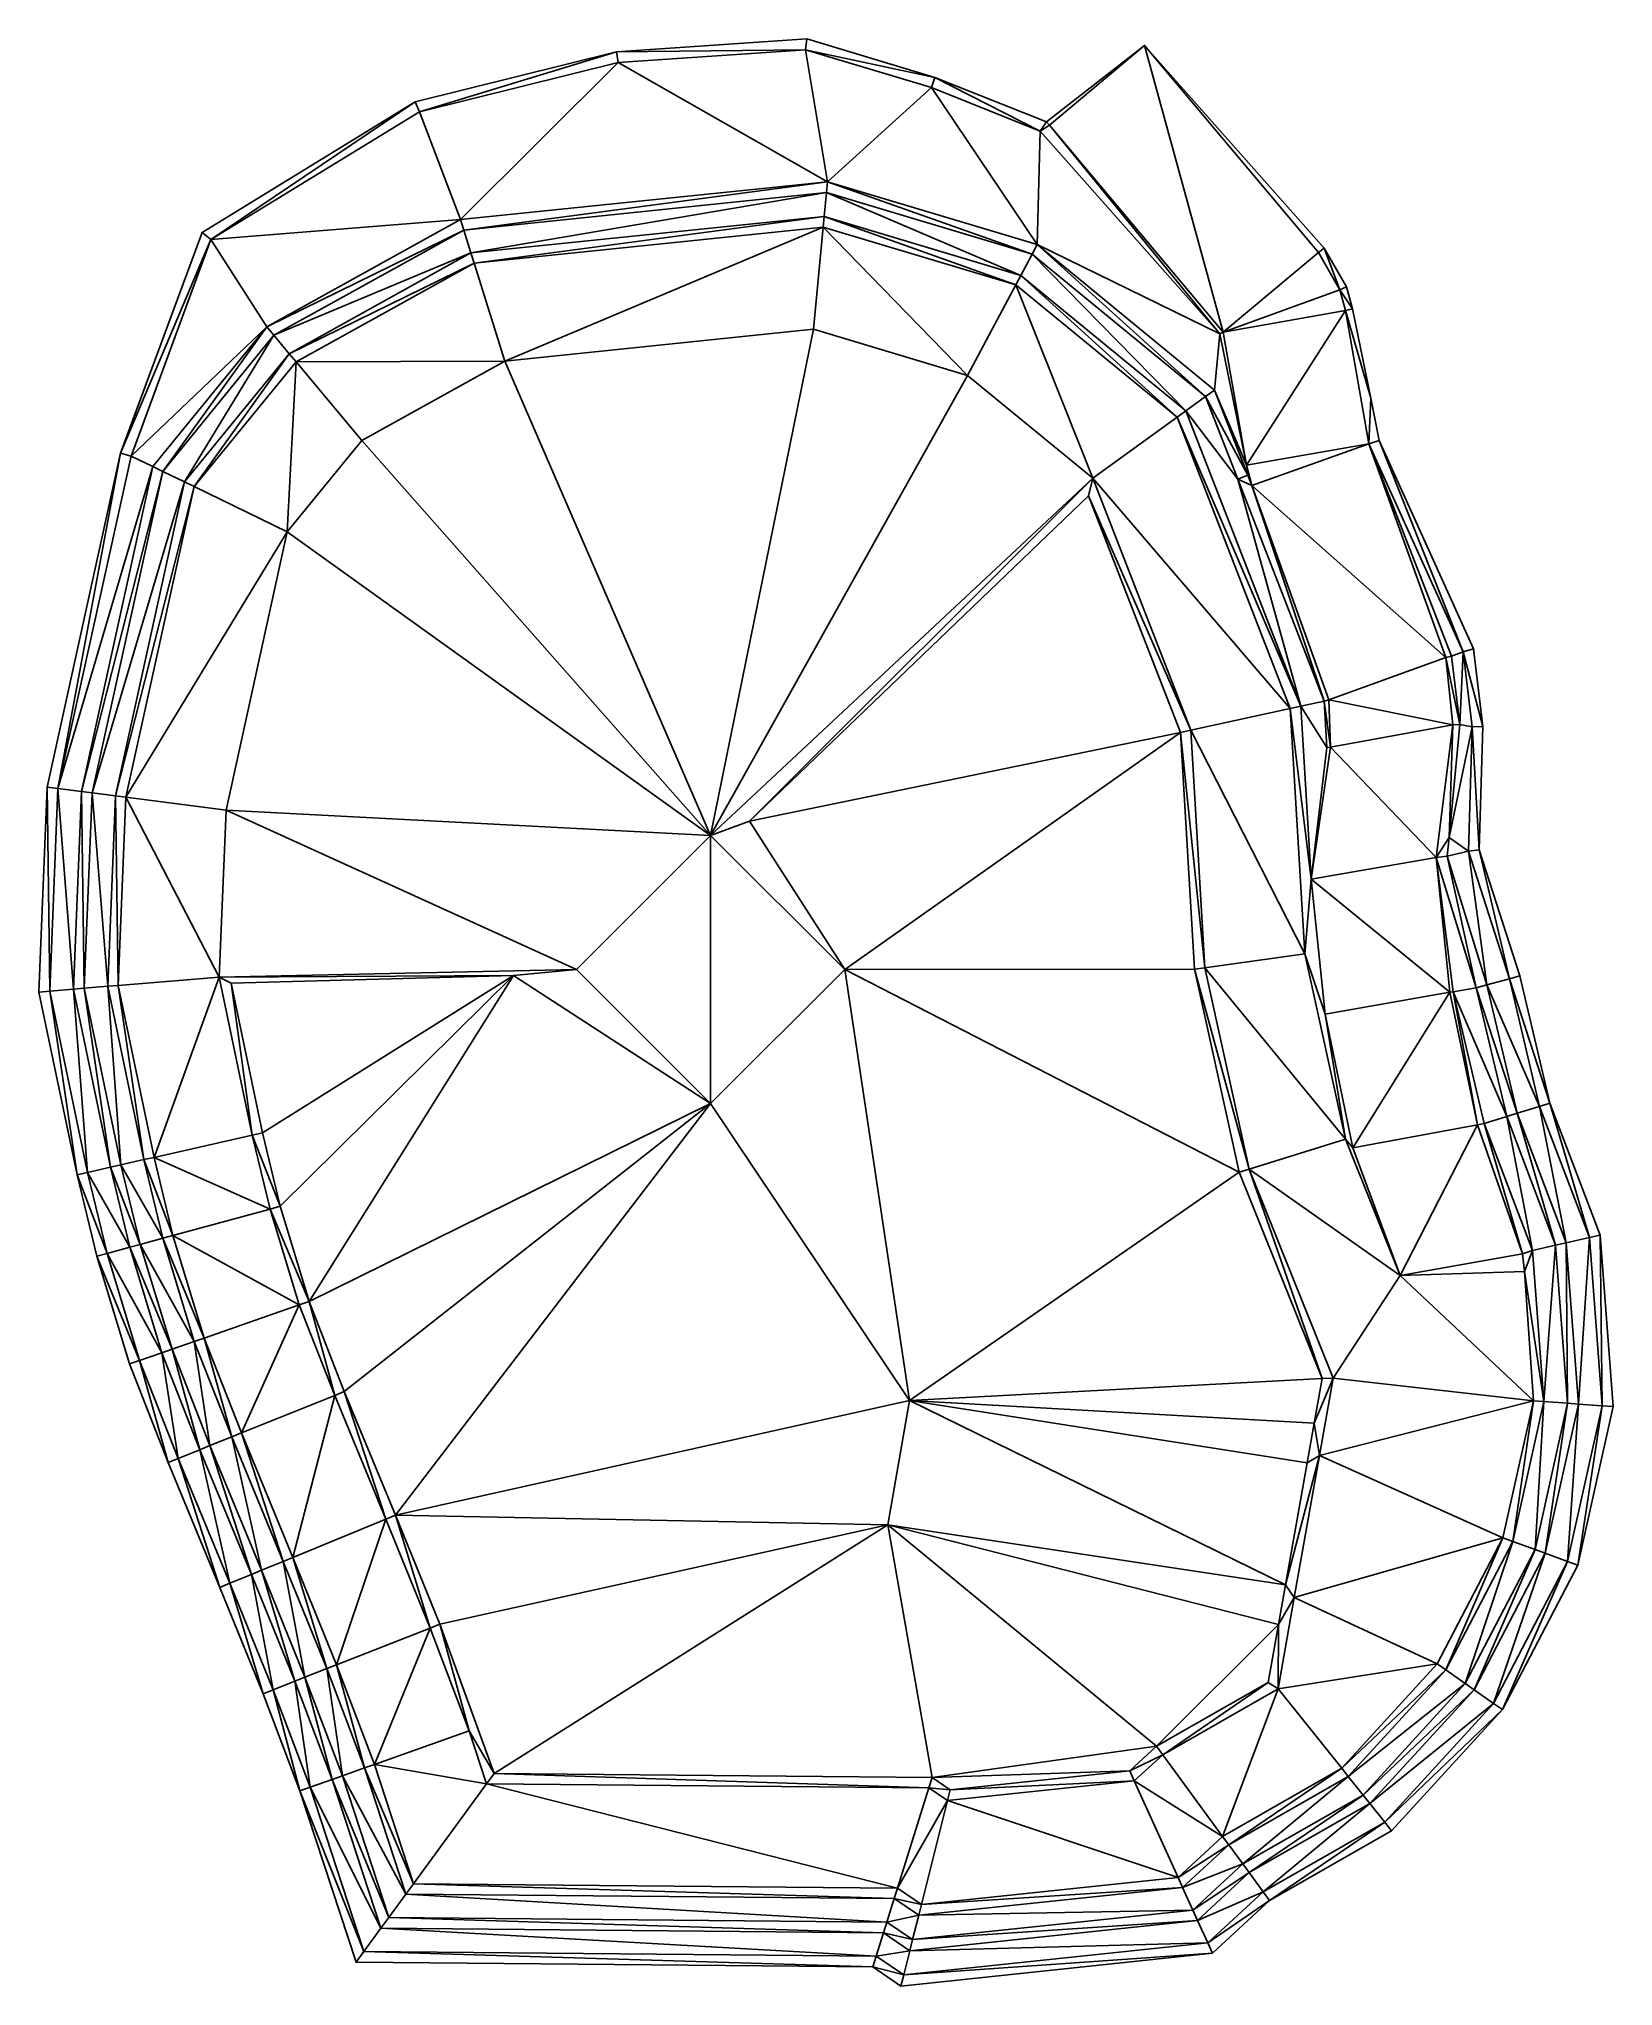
# Model space of a CAD drawing. Header units: inches. Extents: x 477732 to 478202, y 6771163 to 6771744.
import ezdxf

# ---------------------------------------------------------------- set-up
doc = ezdxf.new("R2010")
doc.units = ezdxf.units.IN
doc.layers.add('SURFACE', color=7, linetype='CONTINUOUS')

msp = doc.modelspace()

# ---------------------------------------------------------------- linework, layer by layer
at = {"layer": 'SURFACE'}
for points in [[(477904.556, 6771739.923, 273.591), (477961.289, 6771743.731, 273.591), (477960.923, 6771740.484, 261.591)], [(477960.923, 6771740.484, 261.591), (477961.289, 6771743.731, 273.591), (477999.479, 6771732.274, 273.591)], [(477845.781, 6771722.01, 261.591), (477844.524, 6771725.01, 273.591), (477904.556, 6771739.923, 273.591)], [(477845.781, 6771722.01, 261.591), (477904.556, 6771739.923, 273.591), (477905.055, 6771736.734, 261.591)], [(477845.781, 6771722.01, 261.591), (477905.055, 6771736.734, 261.591), (477858.036, 6771689.849, 261.591)], [(477905.055, 6771736.734, 261.591), (477967.461, 6771701.169, 261.591), (477858.036, 6771689.849, 261.591)], [(477905.055, 6771736.734, 261.591), (477904.556, 6771739.923, 273.591), (477960.923, 6771740.484, 261.591)], [(477905.055, 6771736.734, 261.591), (477960.923, 6771740.484, 261.591), (477967.461, 6771701.169, 261.591)], [(477999.479, 6771732.274, 273.591), (477998.418, 6771729.235, 261.591), (477960.923, 6771740.484, 261.591)], [(477960.923, 6771740.484, 261.591), (477998.418, 6771729.235, 261.591), (477967.461, 6771701.169, 261.591)], [(478032.772, 6771718.968, 274), (478062.01, 6771741.815, 274), (478033.628, 6771718, 274)], [(478062.01, 6771741.815, 274), (478085.421, 6771656.275, 266), (478033.628, 6771718, 274)], [(478113.803, 6771680.09, 266), (478085.421, 6771656.275, 266), (478062.01, 6771741.815, 274)], [(478115.553, 6771681.346, 274), (478113.803, 6771680.09, 266), (478062.01, 6771741.815, 274)], [(477998.418, 6771729.235, 261.591), (477999.479, 6771732.274, 273.591), (478030.87, 6771716.265, 262)], [(478032.772, 6771718.968, 274), (478030.87, 6771716.265, 262), (477999.479, 6771732.274, 273.591)], [(477780.964, 6771686.042, 273.591), (477844.524, 6771725.01, 273.591), (477783.595, 6771683.884, 261.591)], [(477783.595, 6771683.884, 261.591), (477844.524, 6771725.01, 273.591), (477845.781, 6771722.01, 261.591)], [(477998.418, 6771729.235, 261.591), (478029.989, 6771682.411, 261.591), (477967.461, 6771701.169, 261.591)], [(477998.418, 6771729.235, 261.591), (478030.87, 6771716.265, 262), (478029.989, 6771682.411, 261.591)], [(477783.595, 6771683.884, 261.591), (477845.781, 6771722.01, 261.591), (477858.036, 6771689.849, 261.591)], [(478033.628, 6771718, 274), (478030.87, 6771716.265, 262), (478032.772, 6771718.968, 274)], [(478030.87, 6771716.265, 262), (478084.429, 6771655.779, 262), (478029.989, 6771682.411, 261.591)], [(478030.87, 6771716.265, 262), (478033.628, 6771718, 274), (478084.429, 6771655.779, 262)], [(478033.628, 6771718, 274), (478085.421, 6771656.275, 266), (478084.429, 6771655.779, 262)], [(477858.036, 6771689.849, 261.591), (477967.461, 6771701.169, 261.591), (477859.02, 6771686.719, 249.591)], [(477967.461, 6771701.169, 261.591), (477967.153, 6771697.905, 249.591), (477859.02, 6771686.719, 249.591)], [(477859.02, 6771686.719, 249.591), (477967.153, 6771697.905, 249.591), (477861.162, 6771679.903, 249.591)], [(477967.153, 6771697.905, 249.591), (477966.482, 6771690.798, 249.591), (477861.162, 6771679.903, 249.591)], [(477966.482, 6771690.798, 249.591), (477967.153, 6771697.905, 249.591), (478025.091, 6771673.215, 249.591)], [(478028.448, 6771679.516, 249.591), (477967.153, 6771697.905, 249.591), (477967.461, 6771701.169, 261.591)], [(477967.153, 6771697.905, 249.591), (478028.448, 6771679.516, 249.591), (478025.091, 6771673.215, 249.591)], [(477967.461, 6771701.169, 261.591), (478029.989, 6771682.411, 261.591), (478028.448, 6771679.516, 249.591)], [(477800.304, 6771657.863, 261.591), (477783.595, 6771683.884, 261.591), (477858.036, 6771689.849, 261.591)], [(477800.304, 6771657.863, 261.591), (477858.036, 6771689.849, 261.591), (477859.02, 6771686.719, 249.591)], [(477861.162, 6771679.903, 249.591), (477966.482, 6771690.798, 249.591), (477862.113, 6771676.879, 238)], [(477862.113, 6771676.879, 238), (477966.482, 6771690.798, 249.591), (477966.184, 6771687.645, 238)], [(477966.184, 6771687.645, 238), (477966.482, 6771690.798, 249.591), (478023.602, 6771670.419, 238)], [(478025.091, 6771673.215, 249.591), (478023.602, 6771670.419, 238), (477966.482, 6771690.798, 249.591)], [(477756.696, 6771620.228, 273.591), (477780.964, 6771686.042, 273.591), (477783.595, 6771683.884, 261.591)], [(477756.696, 6771620.228, 273.591), (477783.595, 6771683.884, 261.591), (477759.79, 6771619.323, 261.591)], [(477759.79, 6771619.323, 261.591), (477783.595, 6771683.884, 261.591), (477800.304, 6771657.863, 261.591)], [(477802.403, 6771655.35, 249.591), (477800.304, 6771657.863, 261.591), (477859.02, 6771686.719, 249.591)], [(477802.403, 6771655.35, 249.591), (477859.02, 6771686.719, 249.591), (477861.162, 6771679.903, 249.591)], [(477871.293, 6771647.668, 238), (477862.113, 6771676.879, 238), (477966.184, 6771687.645, 238)], [(477871.293, 6771647.668, 238), (477966.184, 6771687.645, 238), (477963.307, 6771657.187, 238)], [(477966.184, 6771687.645, 238), (478009.218, 6771643.413, 238), (477963.307, 6771657.187, 238)], [(477966.184, 6771687.645, 238), (478023.602, 6771670.419, 238), (478009.218, 6771643.413, 238)], [(477806.973, 6771649.879, 249.591), (477802.403, 6771655.35, 249.591), (477861.162, 6771679.903, 249.591)], [(477806.973, 6771649.879, 249.591), (477861.162, 6771679.903, 249.591), (477862.113, 6771676.879, 238)], [(478028.448, 6771679.516, 249.591), (478074.29, 6771632.828, 249.591), (478025.091, 6771673.215, 249.591)], [(478029.989, 6771682.411, 261.591), (478080.151, 6771637.074, 249.591), (478028.448, 6771679.516, 249.591)], [(478074.29, 6771632.828, 249.591), (478028.448, 6771679.516, 249.591), (478080.151, 6771637.074, 249.591)], [(478082.837, 6771639.028, 261.591), (478080.151, 6771637.074, 249.591), (478029.989, 6771682.411, 261.591)], [(478084.429, 6771655.779, 262), (478082.837, 6771639.028, 261.591), (478029.989, 6771682.411, 261.591)], [(478120.237, 6771668.947, 266), (478085.421, 6771656.275, 266), (478113.803, 6771680.09, 266)], [(478113.803, 6771680.09, 266), (478115.553, 6771681.346, 274), (478120.237, 6771668.947, 266)], [(478122.234, 6771669.774, 274), (478120.237, 6771668.947, 266), (478115.553, 6771681.346, 274)], [(477809.001, 6771647.452, 238), (477806.973, 6771649.879, 249.591), (477862.113, 6771676.879, 238)], [(477809.001, 6771647.452, 238), (477862.113, 6771676.879, 238), (477871.293, 6771647.668, 238)], [(478025.091, 6771673.215, 249.591), (478071.69, 6771630.944, 238), (478023.602, 6771670.419, 238)], [(478025.091, 6771673.215, 249.591), (478074.29, 6771632.828, 249.591), (478071.69, 6771630.944, 238)], [(478023.602, 6771670.419, 238), (478046.574, 6771612.748, 238), (478009.218, 6771643.413, 238)], [(478023.602, 6771670.419, 238), (478071.69, 6771630.944, 238), (478046.574, 6771612.748, 238)], [(478120.237, 6771668.947, 266), (478121.908, 6771662.708, 266), (478085.421, 6771656.275, 266)], [(478120.237, 6771668.947, 266), (478122.234, 6771669.774, 274), (478123.992, 6771663.213, 274)], [(478120.237, 6771668.947, 266), (478123.992, 6771663.213, 274), (478121.908, 6771662.708, 266)], [(478092.417, 6771616.599, 262), (478085.421, 6771656.275, 266), (478121.908, 6771662.708, 266)], [(478128.904, 6771623.032, 262), (478092.417, 6771616.599, 262), (478121.908, 6771662.708, 266)], [(478121.908, 6771662.708, 266), (478123.992, 6771663.213, 274), (478129.42, 6771636.592, 274)], [(478129.42, 6771636.592, 274), (478128.904, 6771623.032, 262), (478121.908, 6771662.708, 266)], [(477766.268, 6771616.189, 261.591), (477759.79, 6771619.323, 261.591), (477800.304, 6771657.863, 261.591)], [(477766.268, 6771616.189, 261.591), (477800.304, 6771657.863, 261.591), (477769.244, 6771614.75, 249.591)], [(477800.304, 6771657.863, 261.591), (477802.403, 6771655.35, 249.591), (477769.244, 6771614.75, 249.591)], [(477769.244, 6771614.75, 249.591), (477802.403, 6771655.35, 249.591), (477775.723, 6771611.616, 249.591)], [(477775.723, 6771611.616, 249.591), (477802.403, 6771655.35, 249.591), (477806.973, 6771649.879, 249.591)], [(477963.307, 6771657.187, 238), (477932.615, 6771506.251, 238), (477871.293, 6771647.668, 238)], [(478009.218, 6771643.413, 238), (477932.615, 6771506.251, 238), (477963.307, 6771657.187, 238)], [(478084.429, 6771655.779, 262), (478092.417, 6771616.599, 262), (478082.837, 6771639.028, 261.591)], [(478092.417, 6771616.599, 262), (478084.429, 6771655.779, 262), (478085.421, 6771656.275, 266)], [(477775.723, 6771611.616, 249.591), (477806.973, 6771649.879, 249.591), (477778.597, 6771610.226, 238)], [(477806.973, 6771649.879, 249.591), (477809.001, 6771647.452, 238), (477778.597, 6771610.226, 238)], [(477778.597, 6771610.226, 238), (477809.001, 6771647.452, 238), (477806.363, 6771596.796, 238)], [(477806.363, 6771596.796, 238), (477809.001, 6771647.452, 238), (477828.587, 6771624.006, 238)], [(477809.001, 6771647.452, 238), (477871.293, 6771647.668, 238), (477828.587, 6771624.006, 238)], [(477828.587, 6771624.006, 238), (477871.293, 6771647.668, 238), (477932.615, 6771506.251, 238)], [(478046.574, 6771612.748, 238), (477932.615, 6771506.251, 238), (478009.218, 6771643.413, 238)], [(478080.151, 6771637.074, 249.591), (478082.837, 6771639.028, 261.591), (478092.824, 6771613.632, 262)], [(478092.417, 6771616.599, 262), (478092.824, 6771613.632, 262), (478082.837, 6771639.028, 261.591)], [(478074.29, 6771632.828, 249.591), (478108.604, 6771544.792, 250), (478071.69, 6771630.944, 238)], [(478074.29, 6771632.828, 249.591), (478080.151, 6771637.074, 249.591), (478089.83, 6771612.461, 250)], [(478108.604, 6771544.792, 250), (478074.29, 6771632.828, 249.591), (478089.83, 6771612.461, 250)], [(478080.151, 6771637.074, 249.591), (478092.824, 6771613.632, 262), (478089.83, 6771612.461, 250)], [(478129.42, 6771636.592, 274), (478131.981, 6771624.033, 274), (478128.904, 6771623.032, 262)], [(478105.423, 6771544.099, 238), (478046.574, 6771612.748, 238), (478071.69, 6771630.944, 238)], [(478108.604, 6771544.792, 250), (478105.423, 6771544.099, 238), (478071.69, 6771630.944, 238)], [(477756.696, 6771620.228, 273.591), (477738.021, 6771520.2, 261.591), (477734.82, 6771520.613, 273.591)], [(477756.696, 6771620.228, 273.591), (477759.79, 6771619.323, 261.591), (477738.021, 6771520.2, 261.591)], [(477806.363, 6771596.796, 238), (477828.587, 6771624.006, 238), (477932.615, 6771506.251, 238)], [(478128.904, 6771623.032, 262), (478094.022, 6771610.547, 262), (478092.417, 6771616.599, 262)], [(478151.774, 6771559.285, 255.401), (478094.022, 6771610.547, 262), (478128.904, 6771623.032, 262)], [(478131.981, 6771624.033, 274), (478156.977, 6771560.974, 262), (478128.904, 6771623.032, 262)], [(478128.904, 6771623.032, 262), (478156.977, 6771560.974, 262), (478153.502, 6771559.719, 262)], [(478128.904, 6771623.032, 262), (478153.502, 6771559.719, 262), (478151.774, 6771559.285, 255.401)], [(478156.977, 6771560.974, 262), (478131.981, 6771624.033, 274), (478160.112, 6771561.846, 274)], [(477759.79, 6771619.323, 261.591), (477766.268, 6771616.189, 261.591), (477738.021, 6771520.2, 261.591)], [(477766.268, 6771616.189, 261.591), (477744.991, 6771519.301, 261.591), (477738.021, 6771520.2, 261.591)], [(477766.268, 6771616.189, 261.591), (477769.244, 6771614.75, 249.591), (477744.991, 6771519.301, 261.591)], [(477769.244, 6771614.75, 249.591), (477748.192, 6771518.888, 249.591), (477744.991, 6771519.301, 261.591)], [(477769.244, 6771614.75, 249.591), (477775.723, 6771611.616, 249.591), (477748.192, 6771518.888, 249.591)], [(478092.824, 6771613.632, 262), (478092.417, 6771616.599, 262), (478094.022, 6771610.547, 262)], [(477775.723, 6771611.616, 249.591), (477755.161, 6771517.988, 249.591), (477748.192, 6771518.888, 249.591)], [(477775.723, 6771611.616, 249.591), (477778.597, 6771610.226, 238), (477755.161, 6771517.988, 249.591)], [(477755.161, 6771517.988, 249.591), (477778.597, 6771610.226, 238), (477758.253, 6771517.589, 238)], [(477758.253, 6771517.589, 238), (477778.597, 6771610.226, 238), (477806.363, 6771596.796, 238)], [(477944.215, 6771510.505, 226.002), (477932.615, 6771506.251, 238), (478046.574, 6771612.748, 238)], [(478045.3, 6771607.451, 226.409), (477944.215, 6771510.505, 226.002), (478046.574, 6771612.748, 238)], [(478075.752, 6771537.631, 238), (478045.3, 6771607.451, 226.409), (478046.574, 6771612.748, 238)], [(478075.752, 6771537.631, 238), (478046.574, 6771612.748, 238), (478105.423, 6771544.099, 238)], [(478092.824, 6771613.632, 262), (478094.022, 6771610.547, 262), (478089.83, 6771612.461, 250)], [(478108.604, 6771544.792, 250), (478089.83, 6771612.461, 250), (478115.527, 6771546.301, 250)], [(478094.022, 6771610.547, 262), (478115.527, 6771546.301, 250), (478089.83, 6771612.461, 250)], [(478094.022, 6771610.547, 262), (478116.958, 6771546.613, 255.401), (478115.527, 6771546.301, 250)], [(478116.958, 6771546.613, 255.401), (478094.022, 6771610.547, 262), (478151.774, 6771559.285, 255.401)], [(477944.215, 6771510.505, 226.002), (478045.3, 6771607.451, 226.409), (478072.68, 6771536.961, 226)], [(478045.3, 6771607.451, 226.409), (478075.752, 6771537.631, 238), (478072.68, 6771536.961, 226)], [(477788.122, 6771513.734, 238), (477758.253, 6771517.589, 238), (477806.363, 6771596.796, 238)], [(477788.122, 6771513.734, 238), (477806.363, 6771596.796, 238), (477932.615, 6771506.251, 238)], [(478156.977, 6771560.974, 262), (478160.112, 6771561.846, 274), (478162.857, 6771538.704, 274)], [(478153.886, 6771539.244, 254.039), (478116.958, 6771546.613, 255.401), (478151.774, 6771559.285, 255.401)], [(478151.774, 6771559.285, 255.401), (478153.502, 6771559.719, 262), (478156.031, 6771539.275, 262)], [(478153.886, 6771539.244, 254.039), (478151.774, 6771559.285, 255.401), (478156.031, 6771539.275, 262)], [(478153.502, 6771559.719, 262), (478156.977, 6771560.974, 262), (478156.031, 6771539.275, 262)], [(478156.977, 6771560.974, 262), (478159.637, 6771538.56, 262), (478156.031, 6771539.275, 262)], [(478156.977, 6771560.974, 262), (478162.857, 6771538.704, 274), (478159.637, 6771538.56, 262)], [(478108.604, 6771544.792, 250), (478111.641, 6771493.155, 250), (478105.423, 6771544.099, 238)], [(478108.604, 6771544.792, 250), (478115.527, 6771546.301, 250), (478116.34, 6771532.484, 250)], [(478116.34, 6771532.484, 250), (478111.641, 6771493.155, 250), (478108.604, 6771544.792, 250)], [(478115.527, 6771546.301, 250), (478116.958, 6771546.613, 255.401), (478117.411, 6771532.519, 254)], [(478115.527, 6771546.301, 250), (478117.411, 6771532.519, 254), (478116.34, 6771532.484, 250)], [(478117.411, 6771532.519, 254), (478116.958, 6771546.613, 255.401), (478153.886, 6771539.244, 254.039)], [(478105.423, 6771544.099, 238), (478109.73, 6771470.89, 238), (478075.752, 6771537.631, 238)], [(478111.641, 6771493.155, 250), (478109.73, 6771470.89, 238), (478105.423, 6771544.099, 238)], [(478117.411, 6771532.519, 254), (478153.886, 6771539.244, 254.039), (478148.984, 6771499.671, 250)], [(478148.984, 6771499.671, 250), (478153.886, 6771539.244, 254.039), (478152.785, 6771505.611, 262)], [(478156.031, 6771539.275, 262), (478159.637, 6771538.56, 262), (478152.785, 6771505.611, 262)], [(478156.031, 6771539.275, 262), (478152.785, 6771505.611, 262), (478153.886, 6771539.244, 254.039)], [(478162.857, 6771538.704, 274), (478161.794, 6771501.953, 274), (478159.637, 6771538.56, 262)], [(477944.215, 6771510.505, 226.002), (478072.68, 6771536.961, 226), (477972.615, 6771466.251, 226)], [(478072.68, 6771536.961, 226), (478076.836, 6771466.321, 226), (477972.615, 6771466.251, 226)], [(478079.922, 6771466.75, 238), (478072.68, 6771536.961, 226), (478075.752, 6771537.631, 238)], [(478072.68, 6771536.961, 226), (478079.922, 6771466.75, 238), (478076.836, 6771466.321, 226)], [(478079.922, 6771466.75, 238), (478075.752, 6771537.631, 238), (478109.73, 6771470.89, 238)], [(478159.637, 6771538.56, 262), (478158.564, 6771501.494, 262), (478152.785, 6771505.611, 262)], [(478161.794, 6771501.953, 274), (478158.564, 6771501.494, 262), (478159.637, 6771538.56, 262)], [(478116.34, 6771532.484, 250), (478117.411, 6771532.519, 254), (478111.641, 6771493.155, 250)], [(478148.984, 6771499.671, 250), (478111.641, 6771493.155, 250), (478117.411, 6771532.519, 254)], [(477735.572, 6771459.798, 261.591), (477732.343, 6771459.531, 273.591), (477734.82, 6771520.613, 273.591)], [(477735.572, 6771459.798, 261.591), (477734.82, 6771520.613, 273.591), (477738.021, 6771520.2, 261.591)], [(477742.601, 6771460.378, 261.591), (477735.572, 6771459.798, 261.591), (477738.021, 6771520.2, 261.591)], [(477742.601, 6771460.378, 261.591), (477738.021, 6771520.2, 261.591), (477744.991, 6771519.301, 261.591)], [(477745.83, 6771460.645, 249.591), (477742.601, 6771460.378, 261.591), (477744.991, 6771519.301, 261.591)], [(477745.83, 6771460.645, 249.591), (477744.991, 6771519.301, 261.591), (477748.192, 6771518.888, 249.591)], [(477752.859, 6771461.226, 249.591), (477745.83, 6771460.645, 249.591), (477748.192, 6771518.888, 249.591)], [(477752.859, 6771461.226, 249.591), (477748.192, 6771518.888, 249.591), (477755.161, 6771517.988, 249.591)], [(477755.978, 6771461.484, 238), (477752.859, 6771461.226, 249.591), (477755.161, 6771517.988, 249.591)], [(477755.978, 6771461.484, 238), (477755.161, 6771517.988, 249.591), (477758.253, 6771517.589, 238)], [(477755.978, 6771461.484, 238), (477758.253, 6771517.589, 238), (477786.104, 6771463.973, 238)], [(477786.104, 6771463.973, 238), (477758.253, 6771517.589, 238), (477788.122, 6771513.734, 238)], [(477788.122, 6771513.734, 238), (477892.615, 6771466.251, 238), (477786.104, 6771463.973, 238)], [(477788.122, 6771513.734, 238), (477932.615, 6771506.251, 238), (477892.615, 6771466.251, 238)], [(477972.615, 6771466.251, 226), (477932.615, 6771506.251, 238), (477944.215, 6771510.505, 226.002)], [(477932.615, 6771426.251, 226), (477892.615, 6771466.251, 238), (477932.615, 6771506.251, 238)], [(477972.615, 6771466.251, 226), (477932.615, 6771426.251, 226), (477932.615, 6771506.251, 238)], [(478152.246, 6771500, 261.967), (478148.984, 6771499.671, 250), (478152.785, 6771505.611, 262)], [(478152.785, 6771505.611, 262), (478158.564, 6771501.494, 262), (478152.246, 6771500, 261.967)], [(478152.979, 6771459.464, 246), (478111.641, 6771493.155, 250), (478148.984, 6771499.671, 250)], [(478160.908, 6771460.809, 249.591), (478148.984, 6771499.671, 250), (478152.246, 6771500, 261.967)], [(478154.009, 6771459.567, 249.864), (478148.984, 6771499.671, 250), (478160.908, 6771460.809, 249.591)], [(478154.009, 6771459.567, 249.864), (478152.979, 6771459.464, 246), (478148.984, 6771499.671, 250)], [(478158.564, 6771501.494, 262), (478164.014, 6771461.651, 261.591), (478152.246, 6771500, 261.967)], [(478164.014, 6771461.651, 261.591), (478160.908, 6771460.809, 249.591), (478152.246, 6771500, 261.967)], [(478161.794, 6771501.953, 274), (478170.773, 6771463.483, 261.591), (478158.564, 6771501.494, 262)], [(478170.773, 6771463.483, 261.591), (478164.014, 6771461.651, 261.591), (478158.564, 6771501.494, 262)], [(478173.874, 6771464.345, 273.591), (478170.773, 6771463.483, 261.591), (478161.794, 6771501.953, 274)], [(478111.641, 6771493.155, 250), (478115.884, 6771452.96, 246), (478109.73, 6771470.89, 238)], [(478152.979, 6771459.464, 246), (478115.884, 6771452.96, 246), (478111.641, 6771493.155, 250)], [(478121.931, 6771415.625, 238), (478079.922, 6771466.75, 238), (478109.73, 6771470.89, 238)], [(478115.884, 6771452.96, 246), (478121.931, 6771415.625, 238), (478109.73, 6771470.89, 238)], [(477755.978, 6771461.484, 238), (477786.104, 6771463.973, 238), (477766.657, 6771410.222, 238)], [(477766.657, 6771410.222, 238), (477786.104, 6771463.973, 238), (477795.927, 6771416.818, 238)], [(477786.104, 6771463.973, 238), (477892.615, 6771466.251, 238), (477873.845, 6771464.451, 226)], [(477786.104, 6771463.973, 238), (477873.845, 6771464.451, 226), (477789.654, 6771462.159, 226.409)], [(477789.654, 6771462.159, 226.409), (477795.927, 6771416.818, 238), (477786.104, 6771463.973, 238)], [(477798.958, 6771417.501, 226), (477789.654, 6771462.159, 226.409), (477873.845, 6771464.451, 226)], [(477798.958, 6771417.501, 226), (477873.845, 6771464.451, 226), (477804.258, 6771395.646, 226)], [(477804.258, 6771395.646, 226), (477873.845, 6771464.451, 226), (477812.884, 6771367.226, 226)], [(477812.884, 6771367.226, 226), (477873.845, 6771464.451, 226), (477932.615, 6771426.251, 226)], [(477932.615, 6771426.251, 226), (477873.845, 6771464.451, 226), (477892.615, 6771466.251, 238)], [(477972.615, 6771466.251, 226), (477991.876, 6771337.715, 226), (477932.615, 6771426.251, 226)], [(478090.192, 6771405.823, 226), (477972.615, 6771466.251, 226), (478076.836, 6771466.321, 226)], [(478090.192, 6771405.823, 226), (477991.876, 6771337.715, 226), (477972.615, 6771466.251, 226)], [(478093.17, 6771406.743, 238), (478076.836, 6771466.321, 226), (478079.922, 6771466.75, 238)], [(478093.17, 6771406.743, 238), (478090.192, 6771405.823, 226), (478076.836, 6771466.321, 226)], [(478121.931, 6771415.625, 238), (478093.17, 6771406.743, 238), (478079.922, 6771466.75, 238)], [(478179.753, 6771425.416, 261.591), (478164.014, 6771461.651, 261.591), (478170.773, 6771463.483, 261.591)], [(478182.834, 6771426.36, 273.591), (478170.773, 6771463.483, 261.591), (478173.874, 6771464.345, 273.591)], [(478182.834, 6771426.36, 273.591), (478179.753, 6771425.416, 261.591), (478170.773, 6771463.483, 261.591)], [(477743.694, 6771405.047, 273.591), (477732.343, 6771459.531, 273.591), (477735.572, 6771459.798, 261.591)], [(477746.831, 6771405.754, 261.591), (477735.572, 6771459.798, 261.591), (477742.601, 6771460.378, 261.591)], [(477746.831, 6771405.754, 261.591), (477743.694, 6771405.047, 273.591), (477735.572, 6771459.798, 261.591)], [(477753.66, 6771407.293, 261.591), (477742.601, 6771460.378, 261.591), (477745.83, 6771460.645, 249.591)], [(477746.831, 6771405.754, 261.591), (477742.601, 6771460.378, 261.591), (477753.66, 6771407.293, 261.591)], [(477756.797, 6771408, 249.591), (477745.83, 6771460.645, 249.591), (477752.859, 6771461.226, 249.591)], [(477756.797, 6771408, 249.591), (477753.66, 6771407.293, 261.591), (477745.83, 6771460.645, 249.591)], [(477763.627, 6771409.539, 249.591), (477752.859, 6771461.226, 249.591), (477755.978, 6771461.484, 238)], [(477756.797, 6771408, 249.591), (477752.859, 6771461.226, 249.591), (477763.627, 6771409.539, 249.591)], [(477766.657, 6771410.222, 238), (477763.627, 6771409.539, 249.591), (477755.978, 6771461.484, 238)], [(477798.958, 6771417.501, 226), (477795.927, 6771416.818, 238), (477789.654, 6771462.159, 226.409)], [(478152.979, 6771459.464, 246), (478124.129, 6771413.028, 242), (478115.884, 6771452.96, 246)], [(478124.129, 6771413.028, 242), (478152.979, 6771459.464, 246), (478161.231, 6771419.938, 242)], [(478154.009, 6771459.567, 249.864), (478161.231, 6771419.938, 242), (478152.979, 6771459.464, 246)], [(478169.965, 6771422.416, 249.591), (478154.009, 6771459.567, 249.864), (478160.908, 6771460.809, 249.591)], [(478163.258, 6771420.361, 249.727), (478161.231, 6771419.938, 242), (478154.009, 6771459.567, 249.864)], [(478163.258, 6771420.361, 249.727), (478154.009, 6771459.567, 249.864), (478169.965, 6771422.416, 249.591)], [(478173.046, 6771423.361, 261.591), (478160.908, 6771460.809, 249.591), (478164.014, 6771461.651, 261.591)], [(478169.965, 6771422.416, 249.591), (478160.908, 6771460.809, 249.591), (478173.046, 6771423.361, 261.591)], [(478173.046, 6771423.361, 261.591), (478164.014, 6771461.651, 261.591), (478179.753, 6771425.416, 261.591)], [(478121.931, 6771415.625, 238), (478115.884, 6771452.96, 246), (478124.129, 6771413.028, 242)], [(477823.395, 6771340.416, 226), (477812.884, 6771367.226, 226), (477932.615, 6771426.251, 226)], [(477838.684, 6771303.488, 226), (477823.395, 6771340.416, 226), (477932.615, 6771426.251, 226)], [(477838.684, 6771303.488, 226), (477932.615, 6771426.251, 226), (477991.876, 6771337.715, 226)], [(478169.965, 6771422.416, 249.591), (478173.046, 6771423.361, 261.591), (478184.548, 6771384.037, 249.591)], [(478187.719, 6771384.745, 261.591), (478173.046, 6771423.361, 261.591), (478179.753, 6771425.416, 261.591)], [(478184.548, 6771384.037, 249.591), (478173.046, 6771423.361, 261.591), (478187.719, 6771384.745, 261.591)], [(478182.834, 6771426.36, 273.591), (478194.622, 6771386.285, 261.591), (478179.753, 6771425.416, 261.591)], [(478194.622, 6771386.285, 261.591), (478187.719, 6771384.745, 261.591), (478179.753, 6771425.416, 261.591)], [(478194.622, 6771386.285, 261.591), (478182.834, 6771426.36, 273.591), (478197.793, 6771386.992, 273.591)], [(477766.657, 6771410.222, 238), (477795.927, 6771416.818, 238), (477801.26, 6771394.828, 238)], [(477804.258, 6771395.646, 226), (477795.927, 6771416.818, 238), (477798.958, 6771417.501, 226)], [(477804.258, 6771395.646, 226), (477801.26, 6771394.828, 238), (477795.927, 6771416.818, 238)], [(478161.231, 6771419.938, 242), (478138.227, 6771375.036, 238), (478124.129, 6771413.028, 242)], [(478161.231, 6771419.938, 242), (478174.714, 6771381.47, 238), (478138.227, 6771375.036, 238)], [(478163.258, 6771420.361, 249.727), (478174.714, 6771381.47, 238), (478161.231, 6771419.938, 242)], [(478177.645, 6771382.497, 249.591), (478163.258, 6771420.361, 249.727), (478169.965, 6771422.416, 249.591)], [(478177.645, 6771382.497, 249.591), (478174.714, 6771381.47, 238), (478163.258, 6771420.361, 249.727)], [(478177.645, 6771382.497, 249.591), (478169.965, 6771422.416, 249.591), (478184.548, 6771384.037, 249.591)], [(478121.931, 6771415.625, 238), (478138.227, 6771375.036, 238), (478093.17, 6771406.743, 238)], [(478138.227, 6771375.036, 238), (478121.931, 6771415.625, 238), (478124.129, 6771413.028, 242)], [(477752.693, 6771381.58, 261.591), (477743.694, 6771405.047, 273.591), (477746.831, 6771405.754, 261.591)], [(477759.449, 6771383.423, 261.591), (477746.831, 6771405.754, 261.591), (477753.66, 6771407.293, 261.591)], [(477752.693, 6771381.58, 261.591), (477746.831, 6771405.754, 261.591), (477759.449, 6771383.423, 261.591)], [(477762.553, 6771384.269, 249.591), (477753.66, 6771407.293, 261.591), (477756.797, 6771408, 249.591)], [(477762.553, 6771384.269, 249.591), (477759.449, 6771383.423, 261.591), (477753.66, 6771407.293, 261.591)], [(477769.309, 6771386.112, 249.591), (477756.797, 6771408, 249.591), (477763.627, 6771409.539, 249.591)], [(477769.309, 6771386.112, 249.591), (477762.553, 6771384.269, 249.591), (477756.797, 6771408, 249.591)], [(477766.657, 6771410.222, 238), (477772.306, 6771386.93, 238), (477763.627, 6771409.539, 249.591)], [(477772.306, 6771386.93, 238), (477769.309, 6771386.112, 249.591), (477763.627, 6771409.539, 249.591)], [(477766.657, 6771410.222, 238), (477801.26, 6771394.828, 238), (477772.306, 6771386.93, 238)], [(478114.912, 6771344.252, 226), (477991.876, 6771337.715, 226), (478090.192, 6771405.823, 226)], [(478093.17, 6771406.743, 238), (478114.912, 6771344.252, 226), (478090.192, 6771405.823, 226)], [(478118.202, 6771344.392, 238), (478114.912, 6771344.252, 226), (478093.17, 6771406.743, 238)], [(478138.227, 6771375.036, 238), (478118.202, 6771344.392, 238), (478093.17, 6771406.743, 238)], [(477752.693, 6771381.58, 261.591), (477749.59, 6771380.733, 273.591), (477743.694, 6771405.047, 273.591)], [(477772.306, 6771386.93, 238), (477801.26, 6771394.828, 238), (477809.948, 6771366.206, 238)], [(477812.884, 6771367.226, 226), (477801.26, 6771394.828, 238), (477804.258, 6771395.646, 226)], [(477812.884, 6771367.226, 226), (477809.948, 6771366.206, 238), (477801.26, 6771394.828, 238)], [(477768.991, 6771351.987, 261.591), (477752.693, 6771381.58, 261.591), (477759.449, 6771383.423, 261.591)], [(477772.031, 6771353.042, 249.591), (477759.449, 6771383.423, 261.591), (477762.553, 6771384.269, 249.591)], [(477772.031, 6771353.042, 249.591), (477768.991, 6771351.987, 261.591), (477759.449, 6771383.423, 261.591)], [(477778.649, 6771355.34, 249.591), (477762.553, 6771384.269, 249.591), (477769.309, 6771386.112, 249.591)], [(477778.649, 6771355.34, 249.591), (477772.031, 6771353.042, 249.591), (477762.553, 6771384.269, 249.591)], [(477769.309, 6771386.112, 249.591), (477772.306, 6771386.93, 238), (477781.585, 6771356.359, 238)], [(477781.585, 6771356.359, 238), (477778.649, 6771355.34, 249.591), (477769.309, 6771386.112, 249.591)], [(477781.585, 6771356.359, 238), (477772.306, 6771386.93, 238), (477809.948, 6771366.206, 238)], [(478177.645, 6771382.497, 249.591), (478175.261, 6771376.199, 238), (478174.714, 6771381.47, 238)], [(478177.645, 6771382.497, 249.591), (478181.074, 6771337.408, 249.591), (478175.261, 6771376.199, 238)], [(478184.548, 6771384.037, 249.591), (478181.074, 6771337.408, 249.591), (478177.645, 6771382.497, 249.591)], [(478181.074, 6771337.408, 249.591), (478184.548, 6771384.037, 249.591), (478188.132, 6771336.902, 249.591)], [(478184.548, 6771384.037, 249.591), (478187.719, 6771384.745, 261.591), (478188.132, 6771336.902, 249.591)], [(478191.375, 6771336.67, 261.591), (478187.719, 6771384.745, 261.591), (478194.622, 6771386.285, 261.591)], [(478187.719, 6771384.745, 261.591), (478191.375, 6771336.67, 261.591), (478188.132, 6771336.902, 249.591)], [(478198.433, 6771336.164, 261.591), (478191.375, 6771336.67, 261.591), (478194.622, 6771386.285, 261.591)], [(478197.793, 6771386.992, 273.591), (478198.433, 6771336.164, 261.591), (478194.622, 6771386.285, 261.591)], [(478197.793, 6771386.992, 273.591), (478201.676, 6771335.932, 273.591), (478198.433, 6771336.164, 261.591)], [(477762.373, 6771349.689, 261.591), (477749.59, 6771380.733, 273.591), (477752.693, 6771381.58, 261.591)], [(477762.373, 6771349.689, 261.591), (477759.333, 6771348.633, 273.591), (477749.59, 6771380.733, 273.591)], [(477768.991, 6771351.987, 261.591), (477762.373, 6771349.689, 261.591), (477752.693, 6771381.58, 261.591)], [(478174.714, 6771381.47, 238), (478175.261, 6771376.199, 238), (478138.227, 6771375.036, 238)], [(478177.944, 6771337.642, 238), (478138.227, 6771375.036, 238), (478175.261, 6771376.199, 238)], [(478181.074, 6771337.408, 249.591), (478177.944, 6771337.642, 238), (478175.261, 6771376.199, 238)], [(478177.944, 6771337.642, 238), (478118.202, 6771344.392, 238), (478138.227, 6771375.036, 238)], [(477792.688, 6771328.04, 238), (477781.585, 6771356.359, 238), (477809.948, 6771366.206, 238)], [(477792.688, 6771328.04, 238), (477809.948, 6771366.206, 238), (477820.515, 6771339.255, 238)], [(477820.515, 6771339.255, 238), (477809.948, 6771366.206, 238), (477812.884, 6771367.226, 226)], [(477823.395, 6771340.416, 226), (477820.515, 6771339.255, 238), (477812.884, 6771367.226, 226)], [(477780.332, 6771323.061, 261.591), (477768.991, 6771351.987, 261.591), (477772.031, 6771353.042, 249.591)], [(477772.031, 6771353.042, 249.591), (477778.649, 6771355.34, 249.591), (477783.314, 6771324.263, 249.591)], [(477783.314, 6771324.263, 249.591), (477780.332, 6771323.061, 261.591), (477772.031, 6771353.042, 249.591)], [(477789.807, 6771326.879, 249.591), (477778.649, 6771355.34, 249.591), (477781.585, 6771356.359, 238)], [(477789.807, 6771326.879, 249.591), (477783.314, 6771324.263, 249.591), (477778.649, 6771355.34, 249.591)], [(477792.688, 6771328.04, 238), (477789.807, 6771326.879, 249.591), (477781.585, 6771356.359, 238)], [(477770.857, 6771319.242, 273.591), (477759.333, 6771348.633, 273.591), (477762.373, 6771349.689, 261.591)], [(477773.839, 6771320.444, 261.591), (477762.373, 6771349.689, 261.591), (477768.991, 6771351.987, 261.591)], [(477773.839, 6771320.444, 261.591), (477770.857, 6771319.242, 273.591), (477762.373, 6771349.689, 261.591)], [(477780.332, 6771323.061, 261.591), (477773.839, 6771320.444, 261.591), (477768.991, 6771351.987, 261.591)], [(478114.912, 6771344.252, 226), (478112.559, 6771330.961, 226), (477991.876, 6771337.715, 226)], [(478118.202, 6771344.392, 238), (478112.559, 6771330.961, 226), (478114.912, 6771344.252, 226)], [(478114.126, 6771321.369, 238), (478112.559, 6771330.961, 226), (478118.202, 6771344.392, 238)], [(478114.126, 6771321.369, 238), (478118.202, 6771344.392, 238), (478177.944, 6771337.642, 238)], [(477808.057, 6771290.92, 238), (477792.688, 6771328.04, 238), (477820.515, 6771339.255, 238)], [(477835.811, 6771302.309, 238), (477808.057, 6771290.92, 238), (477820.515, 6771339.255, 238)], [(477835.811, 6771302.309, 238), (477820.515, 6771339.255, 238), (477823.395, 6771340.416, 226)], [(477838.684, 6771303.488, 226), (477835.811, 6771302.309, 238), (477823.395, 6771340.416, 226)], [(477985.485, 6771300.647, 226), (477838.684, 6771303.488, 226), (477991.876, 6771337.715, 226)], [(478104.026, 6771282.768, 238), (477985.485, 6771300.647, 226), (477991.876, 6771337.715, 226)], [(478112.559, 6771330.961, 226), (478110.466, 6771319.143, 238), (477991.876, 6771337.715, 226)], [(478110.466, 6771319.143, 238), (478104.026, 6771282.768, 238), (477991.876, 6771337.715, 226)], [(478177.944, 6771337.642, 238), (478168.852, 6771296.771, 238), (478114.126, 6771321.369, 238)], [(478171.795, 6771295.698, 249.591), (478168.852, 6771296.771, 238), (478177.944, 6771337.642, 238)], [(478171.795, 6771295.698, 249.591), (478177.944, 6771337.642, 238), (478181.074, 6771337.408, 249.591)], [(478171.795, 6771295.698, 249.591), (478181.074, 6771337.408, 249.591), (478178.428, 6771293.28, 249.591)], [(478178.428, 6771293.28, 249.591), (478181.074, 6771337.408, 249.591), (478188.132, 6771336.902, 249.591)], [(478178.428, 6771293.28, 249.591), (478188.132, 6771336.902, 249.591), (478181.475, 6771292.169, 261.591)], [(478181.475, 6771292.169, 261.591), (478188.132, 6771336.902, 249.591), (478191.375, 6771336.67, 261.591)], [(478181.475, 6771292.169, 261.591), (478191.375, 6771336.67, 261.591), (478188.108, 6771289.751, 261.591)], [(478188.108, 6771289.751, 261.591), (478191.375, 6771336.67, 261.591), (478198.433, 6771336.164, 261.591)], [(478191.155, 6771288.641, 273.591), (478188.108, 6771289.751, 261.591), (478198.433, 6771336.164, 261.591)], [(478201.676, 6771335.932, 273.591), (478191.155, 6771288.641, 273.591), (478198.433, 6771336.164, 261.591)], [(478110.466, 6771319.143, 238), (478112.559, 6771330.961, 226), (478114.126, 6771321.369, 238)], [(477795.733, 6771285.863, 261.591), (477780.332, 6771323.061, 261.591), (477783.314, 6771324.263, 249.591)], [(477798.707, 6771287.083, 249.591), (477783.314, 6771324.263, 249.591), (477789.807, 6771326.879, 249.591)], [(477798.707, 6771287.083, 249.591), (477795.733, 6771285.863, 261.591), (477783.314, 6771324.263, 249.591)], [(477805.183, 6771289.741, 249.591), (477789.807, 6771326.879, 249.591), (477792.688, 6771328.04, 238)], [(477805.183, 6771289.741, 249.591), (477798.707, 6771287.083, 249.591), (477789.807, 6771326.879, 249.591)], [(477808.057, 6771290.92, 238), (477805.183, 6771289.741, 249.591), (477792.688, 6771328.04, 238)], [(477786.282, 6771281.984, 273.591), (477770.857, 6771319.242, 273.591), (477773.839, 6771320.444, 261.591)], [(477789.257, 6771283.205, 261.591), (477773.839, 6771320.444, 261.591), (477780.332, 6771323.061, 261.591)], [(477789.257, 6771283.205, 261.591), (477786.282, 6771281.984, 273.591), (477773.839, 6771320.444, 261.591)], [(477795.733, 6771285.863, 261.591), (477789.257, 6771283.205, 261.591), (477780.332, 6771323.061, 261.591)], [(478114.126, 6771321.369, 238), (478104.026, 6771282.768, 238), (478110.466, 6771319.143, 238)], [(478106.614, 6771278.94, 238), (478104.026, 6771282.768, 238), (478114.126, 6771321.369, 238)], [(478168.852, 6771296.771, 238), (478106.614, 6771278.94, 238), (478114.126, 6771321.369, 238)], [(477821.074, 6771258.908, 238), (477808.057, 6771290.92, 238), (477835.811, 6771302.309, 238)], [(477848.996, 6771269.885, 238), (477821.074, 6771258.908, 238), (477835.811, 6771302.309, 238)], [(477848.996, 6771269.885, 238), (477835.811, 6771302.309, 238), (477838.684, 6771303.488, 226)], [(477985.485, 6771300.647, 226), (477851.886, 6771271.022, 226), (477838.684, 6771303.488, 226)], [(477851.886, 6771271.022, 226), (477848.996, 6771269.885, 238), (477838.684, 6771303.488, 226)], [(477868.074, 6771226.496, 226), (477851.886, 6771271.022, 226), (477985.485, 6771300.647, 226)], [(477998.677, 6771225.294, 226), (477868.074, 6771226.496, 226), (477985.485, 6771300.647, 226)], [(478101.933, 6771270.948, 226), (478065.542, 6771234.618, 226), (477985.485, 6771300.647, 226)], [(478065.542, 6771234.618, 226), (477998.677, 6771225.294, 226), (477985.485, 6771300.647, 226)], [(478101.933, 6771270.948, 226), (477985.485, 6771300.647, 226), (478104.026, 6771282.768, 238)], [(478168.852, 6771296.771, 238), (478149.264, 6771259.169, 238), (478106.614, 6771278.94, 238)], [(478151.83, 6771257.372, 249.591), (478149.264, 6771259.169, 238), (478168.852, 6771296.771, 238)], [(478151.83, 6771257.372, 249.591), (478168.852, 6771296.771, 238), (478171.795, 6771295.698, 249.591)], [(478157.613, 6771253.322, 249.591), (478151.83, 6771257.372, 249.591), (478171.795, 6771295.698, 249.591)], [(478157.613, 6771253.322, 249.591), (478171.795, 6771295.698, 249.591), (478178.428, 6771293.28, 249.591)], [(477811.668, 6771255.211, 249.591), (477798.707, 6771287.083, 249.591), (477805.183, 6771289.741, 249.591)], [(477818.183, 6771257.772, 249.591), (477805.183, 6771289.741, 249.591), (477808.057, 6771290.92, 238)], [(477818.183, 6771257.772, 249.591), (477811.668, 6771255.211, 249.591), (477805.183, 6771289.741, 249.591)], [(477821.074, 6771258.908, 238), (477818.183, 6771257.772, 249.591), (477808.057, 6771290.92, 238)], [(478160.27, 6771251.462, 261.591), (478157.613, 6771253.322, 249.591), (478178.428, 6771293.28, 249.591)], [(478160.27, 6771251.462, 261.591), (478178.428, 6771293.28, 249.591), (478181.475, 6771292.169, 261.591)], [(478166.053, 6771247.412, 261.591), (478160.27, 6771251.462, 261.591), (478181.475, 6771292.169, 261.591)], [(478166.053, 6771247.412, 261.591), (478181.475, 6771292.169, 261.591), (478188.108, 6771289.751, 261.591)], [(478168.709, 6771245.552, 273.591), (478166.053, 6771247.412, 261.591), (478188.108, 6771289.751, 261.591)], [(478191.155, 6771288.641, 273.591), (478168.709, 6771245.552, 273.591), (478188.108, 6771289.751, 261.591)], [(477799.168, 6771250.296, 273.591), (477786.282, 6771281.984, 273.591), (477789.257, 6771283.205, 261.591)], [(477802.16, 6771251.473, 261.591), (477789.257, 6771283.205, 261.591), (477795.733, 6771285.863, 261.591)], [(477802.16, 6771251.473, 261.591), (477799.168, 6771250.296, 273.591), (477789.257, 6771283.205, 261.591)], [(477808.675, 6771254.034, 261.591), (477795.733, 6771285.863, 261.591), (477798.707, 6771287.083, 249.591)], [(477808.675, 6771254.034, 261.591), (477802.16, 6771251.473, 261.591), (477795.733, 6771285.863, 261.591)], [(477811.668, 6771255.211, 249.591), (477808.675, 6771254.034, 261.591), (477798.707, 6771287.083, 249.591)], [(478101.803, 6771251.768, 238), (478106.614, 6771278.94, 238), (478149.264, 6771259.169, 238)], [(478101.803, 6771251.768, 238), (478101.933, 6771270.948, 226), (478106.614, 6771278.94, 238)], [(478106.614, 6771278.94, 238), (478101.933, 6771270.948, 226), (478104.026, 6771282.768, 238)], [(477832.362, 6771229.185, 238), (477821.074, 6771258.908, 238), (477848.996, 6771269.885, 238)], [(477860.656, 6771239.18, 238), (477832.362, 6771229.185, 238), (477848.996, 6771269.885, 238)], [(477848.996, 6771269.885, 238), (477851.886, 6771271.022, 226), (477860.656, 6771239.18, 238)], [(477860.656, 6771239.18, 238), (477851.886, 6771271.022, 226), (477868.074, 6771226.496, 226)], [(478098.875, 6771253.672, 226), (478065.542, 6771234.618, 226), (478101.933, 6771270.948, 226)], [(478098.875, 6771253.672, 226), (478101.933, 6771270.948, 226), (478101.803, 6771251.768, 238)], [(477819.798, 6771224.747, 261.591), (477808.675, 6771254.034, 261.591), (477811.668, 6771255.211, 249.591)], [(477822.83, 6771225.818, 249.591), (477811.668, 6771255.211, 249.591), (477818.183, 6771257.772, 249.591)], [(477822.83, 6771225.818, 249.591), (477819.798, 6771224.747, 261.591), (477811.668, 6771255.211, 249.591)], [(477829.432, 6771228.15, 249.591), (477818.183, 6771257.772, 249.591), (477821.074, 6771258.908, 238)], [(477829.432, 6771228.15, 249.591), (477822.83, 6771225.818, 249.591), (477818.183, 6771257.772, 249.591)], [(477832.362, 6771229.185, 238), (477829.432, 6771228.15, 249.591), (477821.074, 6771258.908, 238)], [(478149.264, 6771259.169, 238), (478120.76, 6771228.049, 238), (478101.803, 6771251.768, 238)], [(478151.83, 6771257.372, 249.591), (478120.76, 6771228.049, 238), (478149.264, 6771259.169, 238)], [(478151.83, 6771257.372, 249.591), (478122.723, 6771225.593, 249.591), (478120.76, 6771228.049, 238)], [(478157.613, 6771253.322, 249.591), (478122.723, 6771225.593, 249.591), (478151.83, 6771257.372, 249.591)], [(477810.163, 6771221.343, 273.591), (477799.168, 6771250.296, 273.591), (477802.16, 6771251.473, 261.591)], [(477813.196, 6771222.415, 261.591), (477802.16, 6771251.473, 261.591), (477808.675, 6771254.034, 261.591)], [(477813.196, 6771222.415, 261.591), (477810.163, 6771221.343, 273.591), (477802.16, 6771251.473, 261.591)], [(477819.798, 6771224.747, 261.591), (477813.196, 6771222.415, 261.591), (477808.675, 6771254.034, 261.591)], [(478098.875, 6771253.672, 226), (478067.391, 6771232.097, 238), (478065.542, 6771234.618, 226)], [(478101.803, 6771251.768, 238), (478067.391, 6771232.097, 238), (478098.875, 6771253.672, 226)], [(478101.803, 6771251.768, 238), (478085.248, 6771207.749, 238), (478067.391, 6771232.097, 238)], [(478120.76, 6771228.049, 238), (478085.248, 6771207.749, 238), (478101.803, 6771251.768, 238)], [(478157.613, 6771253.322, 249.591), (478127.146, 6771220.059, 249.591), (478122.723, 6771225.593, 249.591)], [(478160.27, 6771251.462, 261.591), (478127.146, 6771220.059, 249.591), (478157.613, 6771253.322, 249.591)], [(478160.27, 6771251.462, 261.591), (478129.178, 6771217.517, 261.591), (478127.146, 6771220.059, 249.591)], [(478166.053, 6771247.412, 261.591), (478129.178, 6771217.517, 261.591), (478160.27, 6771251.462, 261.591)], [(478166.053, 6771247.412, 261.591), (478133.601, 6771211.982, 261.591), (478129.178, 6771217.517, 261.591)], [(478168.709, 6771245.552, 273.591), (478133.601, 6771211.982, 261.591), (478166.053, 6771247.412, 261.591)], [(478168.709, 6771245.552, 273.591), (478135.633, 6771209.44, 273.591), (478133.601, 6771211.982, 261.591)], [(477865.816, 6771223.41, 238), (477832.362, 6771229.185, 238), (477860.656, 6771239.18, 238)], [(477868.074, 6771226.496, 226), (477865.816, 6771223.41, 238), (477860.656, 6771239.18, 238)], [(478065.542, 6771234.618, 226), (478057.578, 6771227.253, 226), (477998.677, 6771225.294, 226)], [(478067.391, 6771232.097, 238), (478057.578, 6771227.253, 226), (478065.542, 6771234.618, 226)], [(478067.391, 6771232.097, 238), (478058.929, 6771224.272, 238), (478057.578, 6771227.253, 226)], [(478085.248, 6771207.749, 238), (478058.929, 6771224.272, 238), (478067.391, 6771232.097, 238)], [(477836.653, 6771183.571, 249.591), (477819.798, 6771224.747, 261.591), (477822.83, 6771225.818, 249.591)], [(477841.743, 6771190.525, 249.591), (477822.83, 6771225.818, 249.591), (477829.432, 6771228.15, 249.591)], [(477841.743, 6771190.525, 249.591), (477836.653, 6771183.571, 249.591), (477822.83, 6771225.818, 249.591)], [(477844.001, 6771193.61, 238), (477829.432, 6771228.15, 249.591), (477832.362, 6771229.185, 238)], [(477844.001, 6771193.61, 238), (477841.743, 6771190.525, 249.591), (477829.432, 6771228.15, 249.591)], [(477844.001, 6771193.61, 238), (477832.362, 6771229.185, 238), (477865.816, 6771223.41, 238)], [(477865.816, 6771223.41, 238), (477868.074, 6771226.496, 226), (477997.707, 6771222.197, 238)], [(477997.707, 6771222.197, 238), (477868.074, 6771226.496, 226), (477998.677, 6771225.294, 226)], [(478004.07, 6771221.62, 226), (477997.707, 6771222.197, 238), (477998.677, 6771225.294, 226)], [(478004.07, 6771221.62, 226), (477998.677, 6771225.294, 226), (478057.578, 6771227.253, 226)], [(478057.578, 6771227.253, 226), (478058.929, 6771224.272, 238), (478004.07, 6771221.62, 226)], [(478120.76, 6771228.049, 238), (478087.097, 6771205.229, 249.591), (478085.248, 6771207.749, 238)], [(478122.723, 6771225.593, 249.591), (478087.097, 6771205.229, 249.591), (478120.76, 6771228.049, 238)], [(478122.723, 6771225.593, 249.591), (478091.264, 6771199.548, 249.591), (478087.097, 6771205.229, 249.591)], [(478127.146, 6771220.059, 249.591), (478091.264, 6771199.548, 249.591), (478122.723, 6771225.593, 249.591)], [(477813.196, 6771222.415, 261.591), (477829.224, 6771173.424, 261.591), (477810.163, 6771221.343, 273.591)], [(477829.224, 6771173.424, 261.591), (477826.886, 6771170.23, 273.591), (477810.163, 6771221.343, 273.591)], [(477813.196, 6771222.415, 261.591), (477819.798, 6771224.747, 261.591), (477834.315, 6771180.377, 261.591)], [(477834.315, 6771180.377, 261.591), (477829.224, 6771173.424, 261.591), (477813.196, 6771222.415, 261.591)], [(477836.653, 6771183.571, 249.591), (477834.315, 6771180.377, 261.591), (477819.798, 6771224.747, 261.591)], [(477844.001, 6771193.61, 238), (477865.816, 6771223.41, 238), (477988.335, 6771192.282, 238)], [(477988.335, 6771192.282, 238), (477865.816, 6771223.41, 238), (477997.707, 6771222.197, 238)], [(478003.262, 6771218.412, 238), (477988.335, 6771192.282, 238), (477997.707, 6771222.197, 238)], [(478004.07, 6771221.62, 226), (478003.262, 6771218.412, 238), (477997.707, 6771222.197, 238)], [(478058.929, 6771224.272, 238), (478003.262, 6771218.412, 238), (478004.07, 6771221.62, 226)], [(478071.98, 6771195.48, 238), (478003.262, 6771218.412, 238), (478058.929, 6771224.272, 238)], [(478085.248, 6771207.749, 238), (478071.98, 6771195.48, 238), (478058.929, 6771224.272, 238)], [(478093.177, 6771196.938, 261.591), (478091.264, 6771199.548, 249.591), (478127.146, 6771220.059, 249.591)], [(478129.178, 6771217.517, 261.591), (478093.177, 6771196.938, 261.591), (478127.146, 6771220.059, 249.591)], [(477995.464, 6771187.426, 238), (477988.335, 6771192.282, 238), (478003.262, 6771218.412, 238)], [(478071.98, 6771195.48, 238), (477995.464, 6771187.426, 238), (478003.262, 6771218.412, 238)], [(478129.178, 6771217.517, 261.591), (478097.344, 6771191.257, 261.591), (478093.177, 6771196.938, 261.591)], [(478133.601, 6771211.982, 261.591), (478097.344, 6771191.257, 261.591), (478129.178, 6771217.517, 261.591)], [(478087.097, 6771205.229, 249.591), (478071.98, 6771195.48, 238), (478085.248, 6771207.749, 238)], [(478099.258, 6771188.647, 273.591), (478097.344, 6771191.257, 261.591), (478133.601, 6771211.982, 261.591)], [(478133.601, 6771211.982, 261.591), (478135.633, 6771209.44, 273.591), (478099.258, 6771188.647, 273.591)], [(478073.332, 6771192.5, 249.591), (478071.98, 6771195.48, 238), (478087.097, 6771205.229, 249.591)], [(478091.264, 6771199.548, 249.591), (478073.332, 6771192.5, 249.591), (478087.097, 6771205.229, 249.591)], [(478091.264, 6771199.548, 249.591), (478076.377, 6771185.781, 249.591), (478073.332, 6771192.5, 249.591)], [(478093.177, 6771196.938, 261.591), (478076.377, 6771185.781, 249.591), (478091.264, 6771199.548, 249.591)], [(478077.776, 6771182.695, 261.591), (478076.377, 6771185.781, 249.591), (478093.177, 6771196.938, 261.591)], [(478097.344, 6771191.257, 261.591), (478077.776, 6771182.695, 261.591), (478093.177, 6771196.938, 261.591)], [(477836.653, 6771183.571, 249.591), (477841.743, 6771190.525, 249.591), (477985.178, 6771182.204, 249.591)], [(477841.743, 6771190.525, 249.591), (477844.001, 6771193.61, 238), (477987.365, 6771189.185, 249.591)], [(477987.365, 6771189.185, 249.591), (477985.178, 6771182.204, 249.591), (477841.743, 6771190.525, 249.591)], [(477987.365, 6771189.185, 249.591), (477844.001, 6771193.61, 238), (477988.335, 6771192.282, 238)], [(477995.464, 6771187.426, 238), (477987.365, 6771189.185, 249.591), (477988.335, 6771192.282, 238)], [(477994.657, 6771184.218, 249.591), (477995.464, 6771187.426, 238), (478073.332, 6771192.5, 249.591)], [(478076.377, 6771185.781, 249.591), (477994.657, 6771184.218, 249.591), (478073.332, 6771192.5, 249.591)], [(478071.98, 6771195.48, 238), (478073.332, 6771192.5, 249.591), (477995.464, 6771187.426, 238)], [(478097.344, 6771191.257, 261.591), (478080.821, 6771175.977, 261.591), (478077.776, 6771182.695, 261.591)], [(478099.258, 6771188.647, 273.591), (478080.821, 6771175.977, 261.591), (478097.344, 6771191.257, 261.591)], [(477994.657, 6771184.218, 249.591), (477985.178, 6771182.204, 249.591), (477987.365, 6771189.185, 249.591)], [(477995.464, 6771187.426, 238), (477994.657, 6771184.218, 249.591), (477987.365, 6771189.185, 249.591)], [(478076.377, 6771185.781, 249.591), (477992.837, 6771176.988, 249.591), (477994.657, 6771184.218, 249.591)], [(478076.377, 6771185.781, 249.591), (478077.776, 6771182.695, 261.591), (477992.837, 6771176.988, 249.591)], [(478082.22, 6771172.891, 273.591), (478080.821, 6771175.977, 261.591), (478099.258, 6771188.647, 273.591)], [(477834.315, 6771180.377, 261.591), (477981.987, 6771172.018, 261.591), (477829.224, 6771173.424, 261.591)], [(477836.653, 6771183.571, 249.591), (477984.174, 6771178.998, 261.591), (477834.315, 6771180.377, 261.591)], [(477834.315, 6771180.377, 261.591), (477984.174, 6771178.998, 261.591), (477981.987, 6771172.018, 261.591)], [(477985.178, 6771182.204, 249.591), (477984.174, 6771178.998, 261.591), (477836.653, 6771183.571, 249.591)], [(477992.001, 6771173.667, 261.591), (477981.987, 6771172.018, 261.591), (477984.174, 6771178.998, 261.591)], [(477992.837, 6771176.988, 249.591), (477984.174, 6771178.998, 261.591), (477985.178, 6771182.204, 249.591)], [(477992.837, 6771176.988, 249.591), (477992.001, 6771173.667, 261.591), (477984.174, 6771178.998, 261.591)], [(477992.837, 6771176.988, 249.591), (477985.178, 6771182.204, 249.591), (477994.657, 6771184.218, 249.591)], [(478077.776, 6771182.695, 261.591), (477992.001, 6771173.667, 261.591), (477992.837, 6771176.988, 249.591)], [(478077.776, 6771182.695, 261.591), (478080.821, 6771175.977, 261.591), (477992.001, 6771173.667, 261.591)], [(477826.886, 6771170.23, 273.591), (477829.224, 6771173.424, 261.591), (477980.983, 6771168.812, 273.591)], [(477829.224, 6771173.424, 261.591), (477981.987, 6771172.018, 261.591), (477980.983, 6771168.812, 273.591)], [(477990.181, 6771166.436, 261.591), (477981.987, 6771172.018, 261.591), (477992.001, 6771173.667, 261.591)], [(478082.22, 6771172.891, 273.591), (477989.346, 6771163.115, 273.591), (477990.181, 6771166.436, 261.591)], [(478080.821, 6771175.977, 261.591), (477990.181, 6771166.436, 261.591), (477992.001, 6771173.667, 261.591)], [(478080.821, 6771175.977, 261.591), (478082.22, 6771172.891, 273.591), (477990.181, 6771166.436, 261.591)], [(477990.181, 6771166.436, 261.591), (477980.983, 6771168.812, 273.591), (477981.987, 6771172.018, 261.591)], [(477990.181, 6771166.436, 261.591), (477989.346, 6771163.115, 273.591), (477980.983, 6771168.812, 273.591)]]:
    msp.add_3dface(points, dxfattribs=at)

doc.saveas('drawing.dxf')
